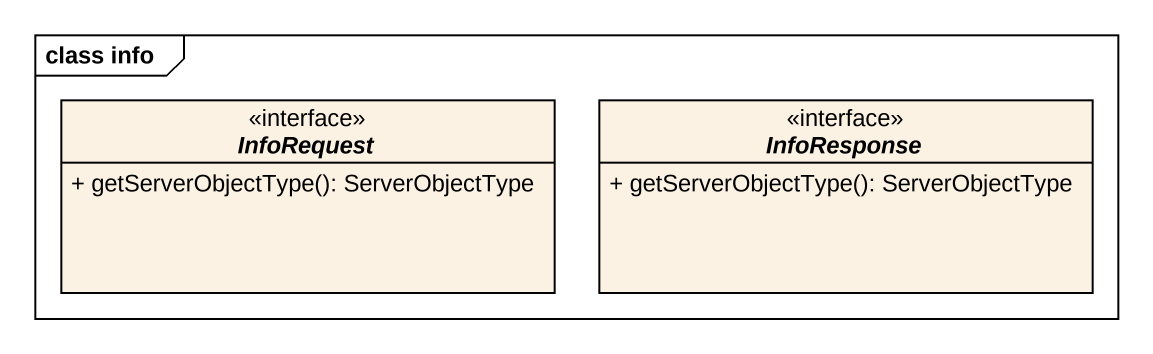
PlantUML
@startuml
mainframe class info
hide circle
hide empty members
skinparam classAttributeIconSize 0
interface InfoRequest <<interface>> {
  + getServerObjectType(): ServerObjectType
}
interface InfoResponse <<interface>> {
  + getServerObjectType(): ServerObjectType
}
@enduml
